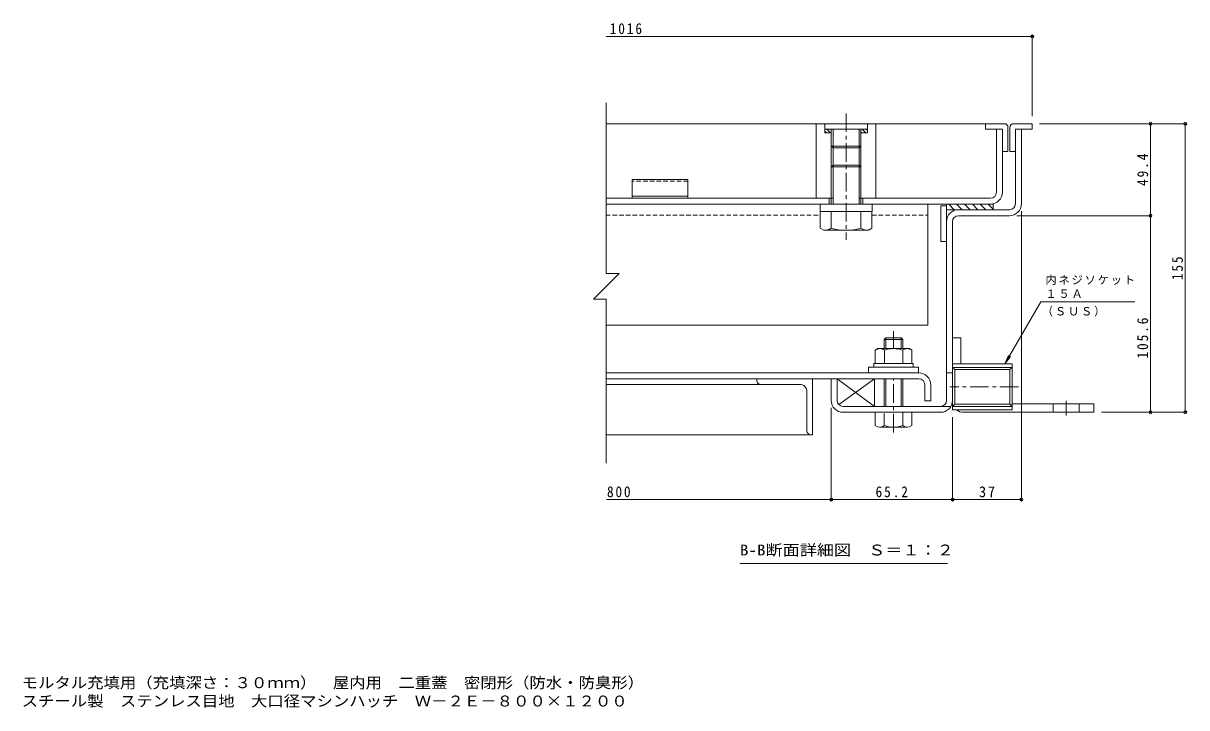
# Model space of a CAD drawing. Units: millimetres on the paper, enlarged 10 times, with parts at other scales. Extents: x -2620 to 2750, y -1962 to 1780.
# Drawn here: x -496 to 2630, y -1962 to -125 of the extents above; entities that cross this region are included whole.
import ezdxf
from ezdxf.enums import TextEntityAlignment as Align

# ---------------------------------------------------------------- set-up
doc = ezdxf.new("R2010")
doc.units = ezdxf.units.MM
doc.header["$LTSCALE"] = 10
doc.header["$PDMODE"] = 32
doc.header["$PDSIZE"] = 8
doc.linetypes.add('CHAIN1', pattern=[8, 5, -1, 1, -1])
doc.linetypes.add('DASHED1', pattern=[1.8, 1.2, -0.6])
for name, color, linetype, lineweight in [('D-1', 2, 'Continuous', 9), ('D-2', 3, 'Continuous', 9), ('D-3', 4, 'Continuous', 9), ('D-5', 7, 'Continuous', 9), ('D-6', 6, 'Continuous', 9), ('D-7', 5, 'Continuous', 5), ('D-9', 134, 'Continuous', 5), ('D-A', 3, 'Continuous', 9), ('D-B', 6, 'Continuous', 9), ('D-C', 2, 'Continuous', 9), ('D-E', 3, 'Continuous', 9), ('D-F', 7, 'Continuous', 9), ('F-5_F-5ﾚｲﾔ', 7, 'Continuous', 9)]:
    doc.layers.add(name, color=color, linetype=linetype, lineweight=lineweight)
doc.styles.add('ＭＳ ゴシック', font='')
doc.styles.get('ＭＳ ゴシック').set_extended_font_data('MS Gothic')

msp = doc.modelspace()

# ---------------------------------------------------------------- linework, layer by layer
at = {"layer": 'D-1'}
for p, q in [((2169.77, -409.1), (2185.77, -409.1)), ((2169.77, -609.1), (2169.77, -409.1)), ((2185.77, -609.1), (2185.77, -409.1)), ((2153.77, -625.1), (2016.77, -625.1)), ((2016.77, -641.1), (2153.77, -641.1)), ((1984.77, -1137.1), (1984.77, -657.1)), ((2000.77, -657.1), (2000.77, -1137.1)), ((2160.77, -1039.22), (2000.77, -1039.22)), ((2000.77, -1039.22), (2000.77, -1162.22)), ((2154.96, -1054.14), (2006.58, -1054.14)), ((2006.58, -1147.3), (2006.58, -1054.14)), ((2160.77, -1048.33), (2154.96, -1054.14)), ((2154.96, -1054.14), (2154.96, -1147.3)), ((2160.77, -1039.22), (2160.77, -1162.22)), ((1690.77, -1137.1), (1690.77, -1079.1)), ((2000.77, -1063.1), (1984.77, -1063.1)), ((1706.77, -1153.1), (1996.48, -1153.1)), ((2000.77, -1153.11), (2006.58, -1147.3)), ((2160.77, -1153.11), (2000.77, -1153.11)), ((2154.96, -1147.3), (2006.58, -1147.3)), ((2160.77, -1153.11), (2154.96, -1147.3)), ((1706.77, -1169.1), (1817.27, -1169.1)), ((1867.27, -1169.1), (1968.77, -1169.1)), ((2160.77, -1162.22), (2000.77, -1162.22))]:
    msp.add_line(p, q, dxfattribs=at)
for points in [[(2160.77, -1048.33), (2000.77, -1048.33), (2006.58, -1054.14)], [(1674.77, -1137.1), (1674.77, -1079.1), (1690.77, -1079.1)]]:
    msp.add_lwpolyline(points, dxfattribs=at)
for centre, radius, start, end in [((2016.77, -657.1), 32, 90, 180), ((2153.77, -609.1), 16, 270, 0), ((2153.77, -609.1), 32, 270, 0), ((2016.77, -657.1), 16, 90, 180), ((1706.77, -1137.1), 32, 180, 270), ((1706.77, -1137.1), 16, 180, 270), ((1968.77, -1137.1), 32, 270, 0), ((1968.77, -1137.1), 16, 270, 0)]:
    msp.add_arc(centre, radius, start, end, dxfattribs=at)
at = {"layer": 'D-2'}
for p, q in [((2118.77, -578.1), (2118.77, -409.1)), ((2134.77, -409.1), (2118.77, -409.1)), ((2134.77, -578.1), (2134.77, -409.1)), ((1674.77, -594.1), (1069.19, -594.1)), ((1069.25, -610.1), (2102.77, -610.1)), ((1669.77, -594.1), (1669.77, -610.1)), ((2102.77, -594.1), (1754.77, -594.1)), ((1759.77, -594.1), (1759.77, -610.1))]:
    msp.add_line(p, q, dxfattribs=at)
for radius in [32, 16]:
    msp.add_arc((2102.77, -578.1), radius, 270, 0, dxfattribs=at)
at = {"layer": 'D-3'}
for p, q in [((2089.77, -394.1), (1070.51, -394.1)), ((2149.77, -404.1), (2149.77, -469.1)), ((2154.77, -404.1), (2154.77, -469.1)), ((2164.77, -394.1), (2214.77, -394.1)), ((2214.77, -394.1), (2214.77, -409.1)), ((2089.77, -409.1), (2134.77, -409.1)), ((2134.77, -409.1), (2134.77, -469.1)), ((2214.77, -409.1), (2169.77, -409.1)), ((2169.77, -409.1), (2169.77, -469.1)), ((2134.77, -469.1), (2149.77, -469.1)), ((2169.77, -469.1), (2154.77, -469.1)), ((1139.77, -544.1), (1139.77, -594.1)), ((1289.77, -544.1), (1139.77, -544.1)), ((1289.77, -589.1), (1139.77, -589.1))]:
    msp.add_line(p, q, dxfattribs=at)
at = {"layer": 'D-3', "linetype": 'DASHED1'}
msp.add_line((1289.77, -548.43), (1139.77, -548.43), dxfattribs=at)
at = {"layer": 'D-3'}
for points in [[(2139.77, -394.1), (2089.77, -394.1), (2089.77, -409.1)], [(1289.77, -544.1), (1289.77, -594.1), (1139.77, -594.1)]]:
    msp.add_lwpolyline(points, dxfattribs=at)
for centre, start, end in [((2139.77, -404.1), 0, 90), ((2164.77, -404.1), 90, 180)]:
    msp.add_arc(centre, 10, start, end, dxfattribs=at)
at = {"layer": 'D-5'}
for p, q in [((2141.16, -1039.22), (2237.67, -872.06)), ((2237.67, -872.06), (2490.41, -872.06)), ((2141.16, -1039.22), (2150.73, -1016.12)), ((2141.16, -1039.22), (2156.38, -1019.38)), ((1986.94, -1574.79), (1429.44, -1574.79))]:
    msp.add_line(p, q, dxfattribs=at)
at = {"layer": 'D-6'}
for p, q in [((1969.76, -615.1), (1984.77, -615.1)), ((1969.76, -615.1), (1969.76, -710.1)), ((1984.77, -610.1), (1984.77, -710.1)), ((2109.77, -625.1), (1984.77, -625.1)), ((2005.46, -625.1), (1990.46, -610.1)), ((2026.67, -625.1), (2011.67, -610.1)), ((2047.89, -625.1), (2032.89, -610.1)), ((2069.1, -625.1), (2054.1, -610.1)), ((2090.31, -625.1), (2075.31, -610.1)), ((2109.77, -623.34), (2096.52, -610.1)), ((1969.76, -710.1), (1984.77, -710.1)), ((1690.77, -1079.1), (1690.77, -1137.1)), ((1695.29, -1148.25), (1790.77, -1079.1)), ((1706.77, -1153.1), (1790.77, -1153.1))]:
    msp.add_line(p, q, dxfattribs=at)
msp.add_lwpolyline([(2109.77, -625.1), (2109.77, -610.1), (1984.77, -610.1)], dxfattribs=at)
msp.add_lwpolyline([(1790.77, -1153.1), (1790.77, -1079.1), (1690.77, -1079.1)], close=True, dxfattribs=at)
at = {"layer": 'D-7', "linetype": 'CHAIN1'}
for p, q in [((1842.27, -996.6), (1842.27, -951.44)), ((1842.27, -1223.49), (1842.27, -1079.1))]:
    msp.add_line(p, q, dxfattribs=at)
at = {"layer": 'D-7', "color": 2, "lineweight": 9}
for p, q in [((1793.19, -1001.9), (1799.77, -998.1)), ((1884.77, -998.1), (1799.77, -998.1)), ((1793.19, -1001.9), (1793.19, -1038.1)), ((1817.73, -1001.9), (1817.73, -1038.1)), ((1866.81, -1001.9), (1866.81, -1038.1))]:
    msp.add_line(p, q, dxfattribs=at)
at = {"layer": 'D-7'}
for p, q in [((1821.33, -969.1), (1817.27, -973.16)), ((1867.27, -973.16), (1817.27, -973.16)), ((1817.27, -996.6), (1817.27, -973.16)), ((1863.21, -969.1), (1821.33, -969.1)), ((1821.33, -996.6), (1821.33, -969.1)), ((1863.21, -969.1), (1867.27, -973.16)), ((1863.21, -996.6), (1863.21, -969.1)), ((1867.27, -973.16), (1867.27, -996.6)), ((1867.27, -973.16), (1867.27, -996.6)), ((1817.27, -1153.1), (1817.27, -1079.1)), ((1821.33, -1153.1), (1821.33, -1079.1)), ((1863.21, -1153.1), (1863.21, -1079.1)), ((1867.27, -1079.1), (1867.27, -1153.1)), ((1891.27, -1169.1), (1793.27, -1169.1)), ((1793.27, -1204.63), (1793.27, -1169.1)), ((1817.27, -1204.63), (1817.27, -1172.11)), ((1867.27, -1169.1), (1867.27, -1204.63)), ((1891.27, -1204.63), (1891.27, -1169.1)), ((1879.27, -1209.1), (1805.27, -1209.1))]:
    msp.add_line(p, q, dxfattribs=at)
at = {"layer": 'D-7', "color": 134}
for p, q in [((1774.77, -1048.1), (1774.77, -1063.1)), ((1774.77, -1048.1), (1909.77, -1048.1)), ((1909.77, -1048.1), (1909.77, -1063.1)), ((1774.77, -1063.1), (1909.77, -1063.1))]:
    msp.add_line(p, q, dxfattribs=at)
at = {"layer": 'D-7', "color": 6, "lineweight": 9}
for p, q in [((1789.77, -1038.1), (1789.77, -1048.1)), ((1789.77, -1048.1), (1894.77, -1048.1))]:
    msp.add_line(p, q, dxfattribs=at)
at = {"layer": 'D-7', "color": 2, "lineweight": 9}
msp.add_lwpolyline([(1884.77, -998.1), (1891.34, -1001.9), (1891.34, -1038.1), (1793.19, -1038.1)], dxfattribs=at)
at = {"layer": 'D-7', "color": 6, "lineweight": 9}
msp.add_lwpolyline([(1789.77, -1038.1), (1894.77, -1038.1), (1894.77, -1048.1)], dxfattribs=at)
at = {"layer": 'D-7', "color": 2, "lineweight": 9}
for centre, radius, start, end in [((1807.68, -1026.98), 28.97, 94.38438, 120), ((1804.7, -1022.3), 24.21, 57.42749, 88.18784), ((1842.27, -1079.31), 81.2, 72.41188, 107.5881), ((1879.84, -1022.3), 24.21, 91.81215, 122.57249), ((1876.86, -1026.98), 28.97, 59.99998, 85.6156)]:
    msp.add_arc(centre, radius, start, end, dxfattribs=at)
at = {"layer": 'D-7'}
for centre, radius, start, end in [((1805.27, -1190.77), 18.33, 229.1022, 310.89809), ((1842.27, -1137.02), 72.08, 249.70546, 290.29454), ((1879.27, -1190.77), 18.33, 229.10191, 310.8978)]:
    msp.add_arc(centre, radius, start, end, dxfattribs=at)
at = {"layer": 'D-9'}
for p, q in [((1934.77, -610.1), (1069.25, -610.1)), ((1934.77, -610.1), (1934.77, -935.1)), ((1645.27, -630.1), (1645.27, -674.47)), ((1674.77, -674.61), (1674.77, -630.1)), ((1754.77, -674.61), (1754.77, -630.1)), ((1784.27, -630.1), (1784.27, -674.61)), ((1654.81, -679.98), (1645.27, -674.47)), ((1774.77, -680.1), (1655.02, -680.1)), ((1774.77, -680.1), (1784.27, -674.61)), ((1070.51, -935.1), (1934.77, -935.1))]:
    msp.add_line(p, q, dxfattribs=at)
at = {"layer": 'D-9', "linetype": 'DASHED1'}
for p, q in [((1069.37, -640.1), (1645.27, -640.1)), ((1784.27, -640.1), (1934.77, -640.1))]:
    msp.add_line(p, q, dxfattribs=at)
at = {"layer": 'D-9'}
for centre, radius, start, end in [((1656.06, -645.59), 34.53, 267.86055, 302.81094), ((1714.77, -531.5), 148.6, 254.38446, 285.61554), ((1773.48, -645.59), 34.53, 237.18906, 272.13945)]:
    msp.add_arc(centre, radius, start, end, dxfattribs=at)
at = {"layer": 'D-A'}
for p, q in [((1910.27, -1063.1), (1071.22, -1063.1)), ((1071.22, -1079.1), (1910.27, -1079.1)), ((1926.27, -1095.1), (1926.27, -1138.1)), ((1942.27, -1095.1), (1942.27, -1138.1)), ((1926.27, -1138.1), (1942.27, -1138.1))]:
    msp.add_line(p, q, dxfattribs=at)
for radius in [32, 16]:
    msp.add_arc((1910.27, -1095.1), radius, 0, 90, dxfattribs=at)
at = {"layer": 'D-B'}
for p, q in [((1474.77, -1079.1), (1071.22, -1079.1)), ((1474.77, -1079.1), (1624.77, -1079.1)), ((1474.77, -1084.1), (1474.77, -1079.1)), ((1624.77, -1079.1), (1624.77, -1229.1)), ((1484.77, -1094.1), (1071.22, -1094.1)), ((1484.77, -1094.1), (1589.77, -1094.1)), ((1609.77, -1219.1), (1609.77, -1114.1)), ((1619.77, -1229.1), (1071.22, -1229.1)), ((1619.77, -1229.1), (1624.77, -1229.1))]:
    msp.add_line(p, q, dxfattribs=at)
for centre, radius, start, end in [((1484.77, -1084.1), 10, 180, 270), ((1589.77, -1114.1), 20, 0, 90), ((1619.77, -1219.1), 10, 180, 270)]:
    msp.add_arc(centre, radius, start, end, dxfattribs=at)
at = {"layer": 'D-C', "linetype": 'CHAIN1'}
msp.add_line((1714.77, -366.42), (1714.77, -705.73), dxfattribs=at)
at = {"layer": 'D-C'}
for p, q in [((1634.77, -394.1), (1654.77, -394.1)), ((1634.77, -594.1), (1634.77, -394.1)), ((1657.27, -396.6), (1654.77, -394.1)), ((1657.27, -419.1), (1657.27, -394.1)), ((1772.27, -394.1), (1657.27, -394.1)), ((1774.77, -394.1), (1772.27, -396.6)), ((1772.27, -419.1), (1772.27, -394.1)), ((1794.77, -394.1), (1774.77, -394.1)), ((1794.77, -594.1), (1794.77, -394.1)), ((1772.27, -409.1), (1657.27, -409.1)), ((1662.17, -419.1), (1657.27, -414.2)), ((1674.77, -419.1), (1657.27, -419.1)), ((1672.77, -419.1), (1662.77, -409.1)), ((1674.77, -410.49), (1673.38, -409.1)), ((1674.77, -610.1), (1674.77, -409.1)), ((1679.77, -610.1), (1679.77, -409.1)), ((1749.77, -610.1), (1749.77, -409.1)), ((1754.77, -435.32), (1754.77, -409.1)), ((1757.63, -419.1), (1754.77, -416.24)), ((1772.27, -419.1), (1754.77, -419.1)), ((1754.77, -610.1), (1754.77, -435.32)), ((1768.23, -419.1), (1758.23, -409.1)), ((1772.27, -412.53), (1768.84, -409.1)), ((1754.77, -454.1), (1674.77, -454.1)), ((1754.77, -453.83), (1749.77, -459.1)), ((1679.77, -505.1), (1674.77, -510.1)), ((1754.77, -510.1), (1674.77, -510.1)), ((1749.77, -505.1), (1679.77, -505.1)), ((1754.77, -510.1), (1749.77, -505.1)), ((1634.77, -594.1), (1679.77, -594.1)), ((1794.77, -594.1), (1749.77, -594.1))]:
    msp.add_line(p, q, dxfattribs=at)
at = {"layer": 'D-C', "color": 134, "lineweight": 5}
for p, q in [((1644.77, -610.1), (1784.77, -610.1)), ((1784.77, -610.1), (1784.77, -630.1))]:
    msp.add_line(p, q, dxfattribs=at)
at = {"layer": 'D-C'}
msp.add_lwpolyline([(1749.77, -459.1), (1679.77, -459.1), (1674.77, -454.1)], dxfattribs=at)
at = {"layer": 'D-C', "color": 134, "lineweight": 5}
msp.add_lwpolyline([(1644.77, -610.1), (1644.77, -630.1), (1784.77, -630.1)], dxfattribs=at)
at = {"layer": 'D-E'}
for p, q in [((2000.77, -969.1), (2000.77, -1137.1)), ((2000.77, -969.1), (2023.27, -969.1)), ((2023.27, -1039.22), (2023.27, -969.1)), ((2160.77, -1146.6), (2380.77, -1146.6)), ((2270.77, -1169.1), (2270.77, -1146.6)), ((2340.77, -1169.1), (2340.77, -1146.6))]:
    msp.add_line(p, q, dxfattribs=at)
at = {"layer": 'D-E', "linetype": 'CHAIN1'}
msp.add_line((2305.77, -1177.84), (2305.77, -1138.39), dxfattribs=at)
at = {"layer": 'D-E'}
msp.add_lwpolyline([(2380.77, -1146.6), (2380.77, -1169.1), (2030.77, -1169.1)], dxfattribs=at)
msp.add_arc((2030.77, -1139.1), 30, 230.3984, 270, dxfattribs=at)
at = {"layer": 'D-F'}
for p, q in [((2214.77, -160), (1070.51, -160)), ((2214.77, -157), (2214.77, -374.1)), ((1070.51, -338.34), (1070.51, -796.19)), ((2628.95, -394.1), (2234.77, -394.1)), ((2532.6, -394.1), (2532.6, -641.1)), ((2625.95, -394.1), (2625.95, -1169.1)), ((2535.6, -641.1), (2173.77, -641.1)), ((2185.77, -1406.44), (2185.77, -629.1)), ((2532.6, -641.1), (2532.6, -1169.1)), ((1104.92, -796.19), (1036.1, -865.01)), ((1070.51, -796.19), (1104.92, -796.19)), ((1070.51, -865.01), (1036.1, -865.01)), ((1070.51, -865.01), (1070.51, -1305.64)), ((1674.77, -1406.44), (1674.77, -1157.1)), ((2000.77, -1406.44), (2000.77, -1182.22)), ((2628.95, -1169.1), (2400.77, -1169.1)), ((1674.77, -1403.44), (1071.22, -1403.44)), ((2000.77, -1403.44), (1674.77, -1403.44)), ((2185.77, -1403.44), (2000.77, -1403.44))]:
    msp.add_line(p, q, dxfattribs=at)
at = {"layer": 'D-F', "linetype": 'CHAIN1'}
msp.add_line((2177.77, -1100.72), (1993.4, -1100.72), dxfattribs=at)
at = {"layer": 'D-F'}
for p in [(2214.77, -160), (2532.6, -394.1), (2625.95, -394.1), (2532.6, -641.1), (2532.6, -1169.1), (2625.95, -1169.1), (1674.77, -1403.44), (2000.77, -1403.44), (2185.77, -1403.44)]:
    msp.add_point(p, dxfattribs=at)

# ---------------------------------------------------------------- texts
at = {"layer": 'D-5', "color": 2, "style": 'ＭＳ ゴシック', "width": 1.15}
msp.add_text('B-B断面詳細図\u3000Ｓ＝１：２', height=29.33, dxfattribs=at).set_placement((1429.44, -1562.29), align=Align.BOTTOM_LEFT)
at = {"layer": 'D-5', "char_height": 21.99, "attachment_point": 7, "style": 'ＭＳ ゴシック'}
for s, insert in [('\\T1.17;内ネジソケット', (2250.41, -827.39)), ('\\T1.17;１５Ａ', (2250.41, -862.23)), ('\\T1.17;（ＳＵＳ）', (2240.75, -911.91))]:
    msp.add_mtext(s, dxfattribs=dict(at, insert=insert))
at = {"layer": 'D-F', "color": 2, "char_height": 29.33, "attachment_point": 7, "style": 'ＭＳ ゴシック'}
for s, insert in [('\\T1.28;\\W0.9;1016', (1079.77, -154)), ('\\T1.27;\\W0.9;800', (1072.34, -1397.44)), ('\\T1.28;\\W0.9;65.2', (1794.02, -1397.44)), ('\\T1.27;\\W0.95;37', (2072.02, -1397.44))]:
    msp.add_mtext(s, dxfattribs=dict(at, insert=insert))
at = {"layer": 'D-F', "color": 2, "char_height": 29.33, "attachment_point": 7, "rotation": 90, "style": 'ＭＳ ゴシック'}
for s, insert in [('\\T1.28;\\W0.9;49.4', (2526.6, -561.35)), ('\\T1.27;\\W0.9;155', (2619.95, -814.1)), ('\\T1.28;\\W0.9;105.6', (2526.6, -1024.7))]:
    msp.add_mtext(s, dxfattribs=dict(at, insert=insert))
at = {"layer": 'F-5_F-5ﾚｲﾔ', "color": 2, "style": 'ＭＳ ゴシック', "width": 1.1}
for s, p in [('モルタル充填用（充填深さ：３０ｍｍ）\u3000屋内用\u3000二重蓋\u3000密閉形（防水・防臭形）', (-500.11, -1918.5)), ('スチール製\u3000ステンレス目地\u3000大口径マシンハッチ\u3000Ｗ－２Ｅ－８００×１２００', (-500.11, -1967.71))]:
    msp.add_text(s, height=29.33, dxfattribs=at).set_placement(p, align=Align.BOTTOM_LEFT)

doc.saveas('drawing.dxf')
